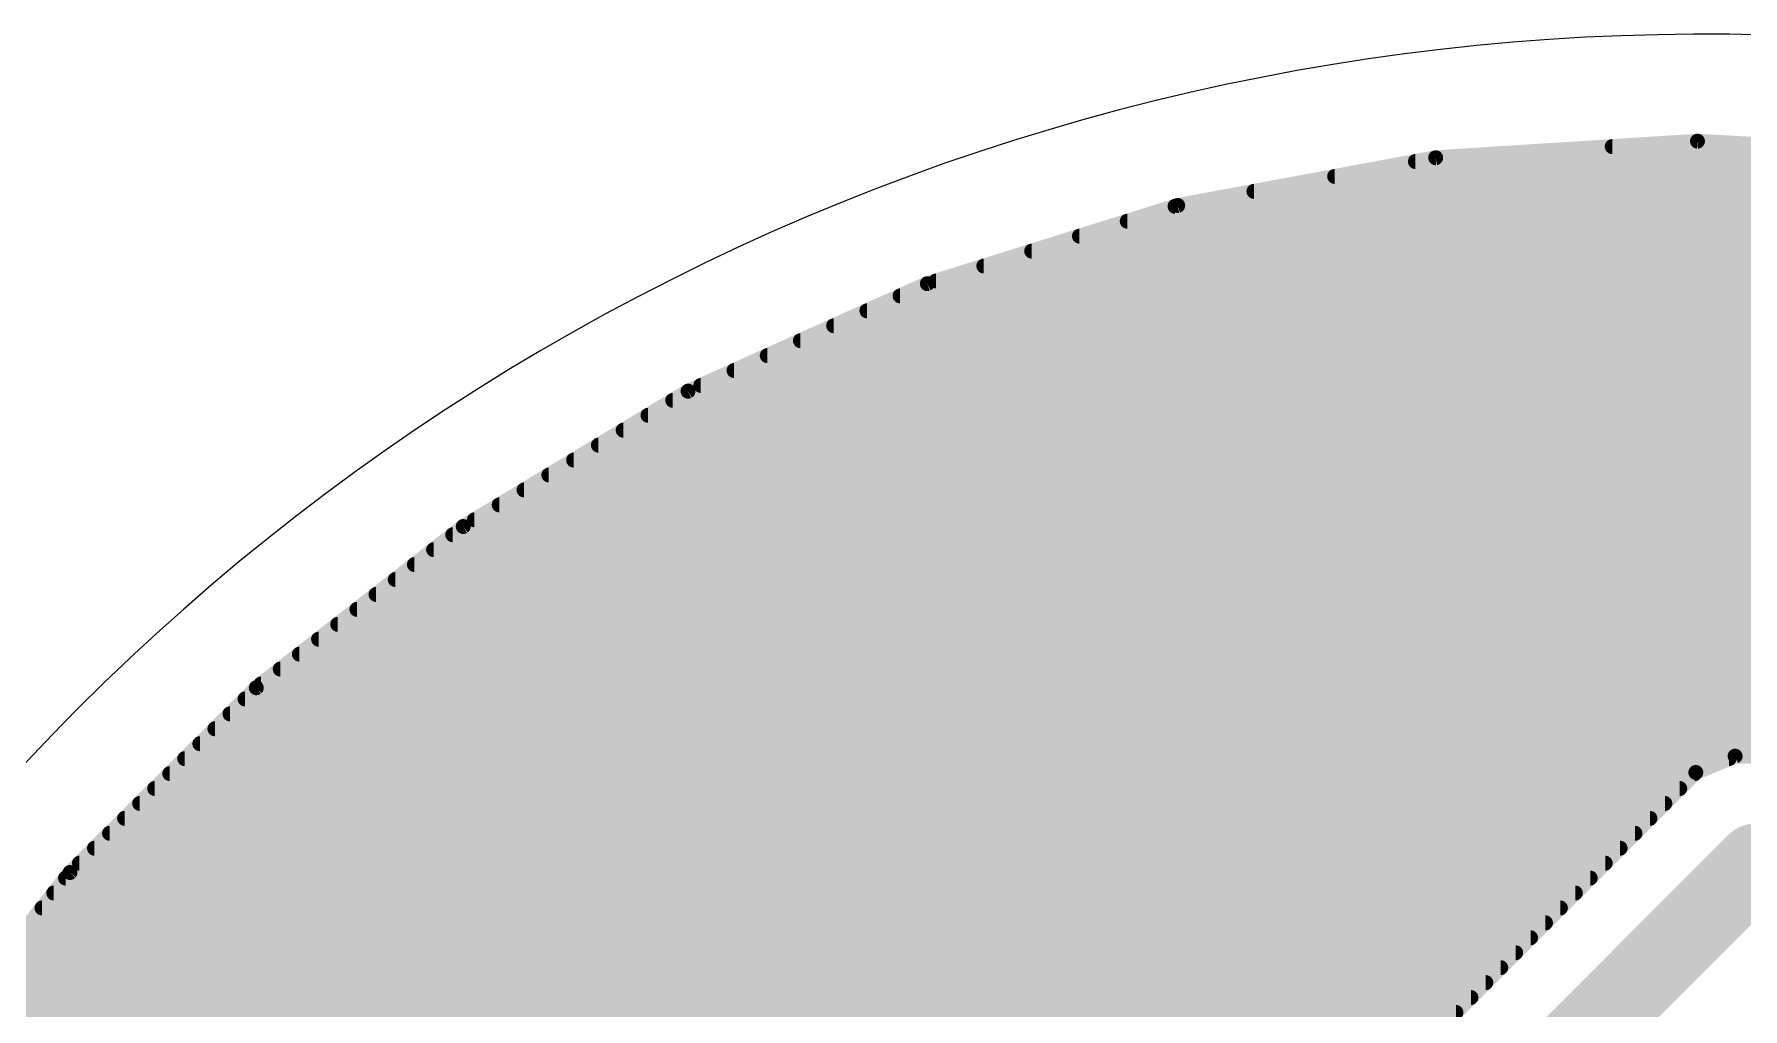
# Model space of a CAD drawing. Extents: x 0 to 84, y 0 to 54.2.
# Drawn here: x 24.92 to 42.37, y 44.23 to 54.18 of the extents above; entities that cross this region are included whole.
import ezdxf

# ---------------------------------------------------------------- set-up
doc = ezdxf.new("R2010")
doc.units = 0
doc.layers.add('1', color=12, linetype='CONTINUOUS')
doc.layers.add('20', color=31, linetype='CONTINUOUS')

msp = doc.modelspace()

# ---------------------------------------------------------------- linework, layer by layer
at = {"layer": '1'}
for points, const_width in [([(39.2348, 52.9212), (41.909, 53.0903)], 0.1524), ([(41.0378, 53.0352), (42.883, 53.0352)], 0.1524), ([(41.909, 53.0903), (44.5842, 52.939)], 0.1524), ([(36.5999, 52.4341), (39.2348, 52.9212)], 0.1524), ([(39.0272, 52.8828), (44.8999, 52.8828)], 0.1524), ([(38.2028, 52.7304), (45.7561, 52.7304)], 0.1524), ([(37.3784, 52.578), (46.6123, 52.578)], 0.1524), ([(34.042, 51.636), (36.5999, 52.4341)], 0.1524), ([(36.5727, 52.4256), (47.3661, 52.4256)], 0.1524), ([(35.5959, 52.1208), (48.3663, 52.1208)], 0.1524), ([(36.0843, 52.2732), (47.8662, 52.2732)], 0.1524), ([(35.1075, 51.9684), (48.8664, 51.9684)], 0.1524), ([(34.6191, 51.816), (49.3665, 51.816)], 0.1524), ([(31.5977, 50.5382), (34.042, 51.636)], 0.1524), ([(34.1306, 51.6636), (49.8415, 51.6636)], 0.1524), ([(33.7643, 51.5112), (50.187, 51.5112)], 0.1524), ([(33.4249, 51.3588), (50.5324, 51.3588)], 0.1524), ([(33.0856, 51.2064), (50.8779, 51.2064)], 0.1524), ([(32.4069, 50.9016), (51.5689, 50.9016)], 0.1524), ([(32.7462, 51.054), (51.2234, 51.054)], 0.1524), ([(32.0675, 50.7492), (51.9143, 50.7492)], 0.1524), ([(31.7282, 50.5968), (52.2552, 50.5968)], 0.1524), ([(29.3019, 49.1565), (31.5977, 50.5382)], 0.1524), ([(31.4418, 50.4444), (52.5308, 50.4444)], 0.1524), ([(31.1886, 50.292), (52.8063, 50.292)], 0.1524), ([(30.9354, 50.1396), (53.0819, 50.1396)], 0.1524), ([(30.6822, 49.9872), (53.3574, 49.9872)], 0.1524), ([(30.1757, 49.6824), (53.8751, 49.6824)], 0.1524), ([(30.4289, 49.8348), (53.618, 49.8348)], 0.1524), ([(29.9225, 49.53), (54.1322, 49.53)], 0.1524), ([(29.6692, 49.3776), (54.3893, 49.3776)], 0.1524), ([(27.1874, 47.5107), (29.3019, 49.1565)], 0.1524), ([(29.416, 49.2252), (54.6842, 49.2252)], 0.1524), ([(29.1943, 49.0728), (55.0182, 49.0728)], 0.1524), ([(28.9985, 48.9204), (55.3522, 48.9204)], 0.1524), ([(28.8027, 48.768), (55.6862, 48.768)], 0.1524), ([(28.4111, 48.4632), (56.3541, 48.4632)], 0.1524), ([(28.6069, 48.6156), (56.0201, 48.6156)], 0.1524), ([(28.2153, 48.3108), (56.6881, 48.3108)], 0.1524), ([(28.0195, 48.1584), (57.0795, 48.1584)], 0.1524), ([(27.8237, 48.006), (57.5377, 48.006)], 0.1524), ([(32.7404, 38.4897), (41.8757, 47.625)], 0.8128), ([(41.8757, 47.625), (56.515, 47.625)], 0.8128), ([(27.628, 47.8536), (57.996, 47.8536)], 0.1524), ([(27.4322, 47.7012), (58.4542, 47.7012)], 0.1524), ([(25.2845, 45.6242), (27.1874, 47.5107)], 0.1524), ([(27.2364, 47.5488), (58.9125, 47.5488)], 0.1524), ([(26.9184, 47.244), (60.1003, 47.244)], 0.1524), ([(27.0721, 47.3964), (59.3992, 47.3964)], 0.1524), ([(26.7647, 47.0916), (60.8014, 47.0916)], 0.1524), ([(26.6109, 46.9392), (61.5025, 46.9392)], 0.1524), ([(26.4572, 46.7868), (42.2321, 46.7868)], 0.1524), ([(42.2935, 46.8122), (41.892, 46.6459)], 0.1524), ([(56.0023, 46.8122), (42.2935, 46.8122)], 0.1524), ([(26.3035, 46.6344), (41.8805, 46.6344)], 0.1524), ([(41.892, 46.6459), (35.3614, 40.1153)], 0.1524), ([(26.1497, 46.482), (41.7281, 46.482)], 0.1524), ([(25.8423, 46.1772), (41.4233, 46.1772)], 0.1524), ([(25.996, 46.3296), (41.5757, 46.3296)], 0.1524), ([(25.6886, 46.0248), (41.2709, 46.0248)], 0.1524), ([(35.2804, 38.4897), (42.5107, 45.72)], 0.8128), ([(42.5107, 45.72), (55.785, 45.72)], 0.8128), ([(25.5348, 45.8724), (41.1185, 45.8724)], 0.1524), ([(25.3811, 45.72), (40.9661, 45.72)], 0.1524), ([(23.6203, 43.5241), (25.2845, 45.6242)], 0.1524), ([(25.2396, 45.5676), (40.8137, 45.5676)], 0.1524), ([(25.1189, 45.4152), (40.6613, 45.4152)], 0.1524), ([(24.9981, 45.2628), (40.5089, 45.2628)], 0.1524), ([(24.7566, 44.958), (40.2041, 44.958)], 0.1524), ([(24.8773, 45.1104), (40.3565, 45.1104)], 0.1524), ([(24.6358, 44.8056), (40.0517, 44.8056)], 0.1524), ([(24.5151, 44.6532), (39.8993, 44.6532)], 0.1524), ([(24.3943, 44.5008), (39.7469, 44.5008)], 0.1524), ([(24.2735, 44.3484), (39.5945, 44.3484)], 0.1524), ([(24.1528, 44.196), (39.4421, 44.196)], 0.1524)]:
    msp.add_lwpolyline(points, dxfattribs=dict(at, const_width=const_width))
for points, const_width in [([(41.0378, 53.0733, 1), (41.0378, 52.9971)], 0.0762), ([(41.9111, 53.1283, 1), (41.9068, 53.0523)], 0.0762), ([(41.9114, 53.0523, 1), (41.9066, 53.1283)], 0.0762), ([(39.0272, 52.9209, 1), (39.0272, 52.8447)], 0.0762), ([(39.2324, 52.9592, 1), (39.2372, 52.8832)], 0.0762), ([(39.2417, 52.8837, 1), (39.2279, 52.9587)], 0.0762), ([(38.2028, 52.7685, 1), (38.2028, 52.6923)], 0.0762), ([(37.3784, 52.6161, 1), (37.3784, 52.5399)], 0.0762), ([(36.5727, 52.4637, 1), (36.5727, 52.3875)], 0.0762), ([(36.593, 52.4715, 1), (36.6069, 52.3966)], 0.0762), ([(36.6113, 52.3977, 1), (36.5886, 52.4705)], 0.0762), ([(35.5959, 52.1589, 1), (35.5959, 52.0827)], 0.0762), ([(36.0843, 52.3113, 1), (36.0843, 52.2351)], 0.0762), ([(35.1075, 52.0065, 1), (35.1075, 51.9303)], 0.0762), ([(34.6191, 51.8541, 1), (34.6191, 51.7779)], 0.0762), ([(34.0307, 51.6723, 1), (34.0534, 51.5996)], 0.0762), ([(34.0576, 51.6012, 1), (34.0264, 51.6707)], 0.0762), ([(34.1306, 51.7017, 1), (34.1306, 51.6255)], 0.0762), ([(33.7643, 51.5493, 1), (33.7643, 51.4731)], 0.0762), ([(33.4249, 51.3969, 1), (33.4249, 51.3207)], 0.0762), ([(33.0856, 51.2445, 1), (33.0856, 51.1683)], 0.0762), ([(32.4069, 50.9397, 1), (32.4069, 50.8635)], 0.0762), ([(32.7462, 51.0921, 1), (32.7462, 51.0159)], 0.0762), ([(32.0675, 50.7873, 1), (32.0675, 50.7111)], 0.0762), ([(31.7282, 50.6349, 1), (31.7282, 50.5587)], 0.0762), ([(31.4418, 50.4825, 1), (31.4418, 50.4063)], 0.0762), ([(31.5821, 50.5729, 1), (31.6133, 50.5034)], 0.0762), ([(31.6173, 50.5055, 1), (31.5781, 50.5708)], 0.0762), ([(31.1886, 50.3301, 1), (31.1886, 50.2539)], 0.0762), ([(30.9354, 50.1777, 1), (30.9354, 50.1015)], 0.0762), ([(30.6822, 50.0253, 1), (30.6822, 49.9491)], 0.0762), ([(30.1757, 49.7205, 1), (30.1757, 49.6443)], 0.0762), ([(30.4289, 49.8729, 1), (30.4289, 49.7967)], 0.0762), ([(29.9225, 49.5681, 1), (29.9225, 49.4919)], 0.0762), ([(29.6692, 49.4157, 1), (29.6692, 49.3395)], 0.0762), ([(29.2822, 49.1892, 1), (29.3215, 49.1239)], 0.0762), ([(29.3253, 49.1265, 1), (29.2785, 49.1866)], 0.0762), ([(29.416, 49.2633, 1), (29.416, 49.1871)], 0.0762), ([(29.1943, 49.1109, 1), (29.1943, 49.0347)], 0.0762), ([(28.9985, 48.9585, 1), (28.9985, 48.8823)], 0.0762), ([(28.8027, 48.8061, 1), (28.8027, 48.7299)], 0.0762), ([(28.4111, 48.5013, 1), (28.4111, 48.4251)], 0.0762), ([(28.6069, 48.6537, 1), (28.6069, 48.5775)], 0.0762), ([(28.2153, 48.3489, 1), (28.2153, 48.2727)], 0.0762), ([(28.0195, 48.1965, 1), (28.0195, 48.1203)], 0.0762), ([(27.8237, 48.0441, 1), (27.8237, 47.9679)], 0.0762), ([(41.8757, 47.8282, 1), (41.8757, 47.4218)], 0.4064), ([(42.0194, 47.4813, 1), (41.732, 47.7687)], 0.4064), ([(27.628, 47.8917, 1), (27.628, 47.8155)], 0.0762), ([(27.4322, 47.7393, 1), (27.4322, 47.6631)], 0.0762), ([(27.164, 47.5407, 1), (27.2108, 47.4806)], 0.0762), ([(27.2142, 47.4836, 1), (27.1606, 47.5377)], 0.0762), ([(27.2364, 47.5869, 1), (27.2364, 47.5107)], 0.0762), ([(26.9184, 47.2821, 1), (26.9184, 47.2059)], 0.0762), ([(27.0721, 47.4345, 1), (27.0721, 47.3583)], 0.0762), ([(26.7647, 47.1297, 1), (26.7647, 47.0535)], 0.0762), ([(26.6109, 46.9773, 1), (26.6109, 46.9011)], 0.0762), ([(26.4572, 46.8249, 1), (26.4572, 46.7487)], 0.0762), ([(42.2321, 46.7487, 1), (42.2321, 46.8249)], 0.0762), ([(42.2935, 46.8503, 1), (42.2935, 46.7741)], 0.0762), ([(42.308, 46.777, 1), (42.2789, 46.8474)], 0.0762), ([(26.3035, 46.6725, 1), (26.3035, 46.5963)], 0.0762), ([(41.8774, 46.6811, 1), (41.9066, 46.6107)], 0.0762), ([(41.919, 46.619, 1), (41.8651, 46.6729)], 0.0762), ([(41.8805, 46.5963, 1), (41.8805, 46.6725)], 0.0762), ([(26.1497, 46.5201, 1), (26.1497, 46.4439)], 0.0762), ([(41.7281, 46.4439, 1), (41.7281, 46.5201)], 0.0762), ([(25.8423, 46.2153, 1), (25.8423, 46.1391)], 0.0762), ([(25.996, 46.3677, 1), (25.996, 46.2915)], 0.0762), ([(41.4233, 46.1391, 1), (41.4233, 46.2153)], 0.0762), ([(41.5757, 46.2915, 1), (41.5757, 46.3677)], 0.0762), ([(25.6886, 46.0629, 1), (25.6886, 45.9867)], 0.0762), ([(41.2709, 45.9867, 1), (41.2709, 46.0629)], 0.0762), ([(42.5107, 45.9232, 1), (42.5107, 45.5168)], 0.4064), ([(42.6544, 45.5763, 1), (42.367, 45.8637)], 0.4064), ([(25.5348, 45.9105, 1), (25.5348, 45.8343)], 0.0762), ([(41.1185, 45.8343, 1), (41.1185, 45.9105)], 0.0762), ([(25.3811, 45.7581, 1), (25.3811, 45.6819)], 0.0762), ([(40.9661, 45.6819, 1), (40.9661, 45.7581)], 0.0762), ([(25.2396, 45.6057, 1), (25.2396, 45.5295)], 0.0762), ([(25.2576, 45.6513, 1), (25.3113, 45.5971)], 0.0762), ([(25.3143, 45.6005, 1), (25.2546, 45.6479)], 0.0762), ([(40.8137, 45.5295, 1), (40.8137, 45.6057)], 0.0762), ([(25.1189, 45.4533, 1), (25.1189, 45.3771)], 0.0762), ([(40.6613, 45.3771, 1), (40.6613, 45.4533)], 0.0762), ([(24.9981, 45.3009, 1), (24.9981, 45.2247)], 0.0762), ([(40.5089, 45.2247, 1), (40.5089, 45.3009)], 0.0762), ([(40.2041, 44.9199, 1), (40.2041, 44.9961)], 0.0762), ([(40.3565, 45.0723, 1), (40.3565, 45.1485)], 0.0762), ([(40.0517, 44.7675, 1), (40.0517, 44.8437)], 0.0762), ([(39.8993, 44.6151, 1), (39.8993, 44.6913)], 0.0762), ([(39.7469, 44.4627, 1), (39.7469, 44.5389)], 0.0762), ([(39.5945, 44.3103, 1), (39.5945, 44.3865)], 0.0762), ([(39.4421, 44.1579, 1), (39.4421, 44.2341)], 0.0762)]:
    msp.add_lwpolyline(points, format="xyb", dxfattribs=dict(at, const_width=const_width))
at = {"layer": '20'}
msp.add_arc((41.9835, 30.6826), 23.5, 59.3407, 175.8846, dxfattribs=at)

doc.saveas('drawing.dxf')
